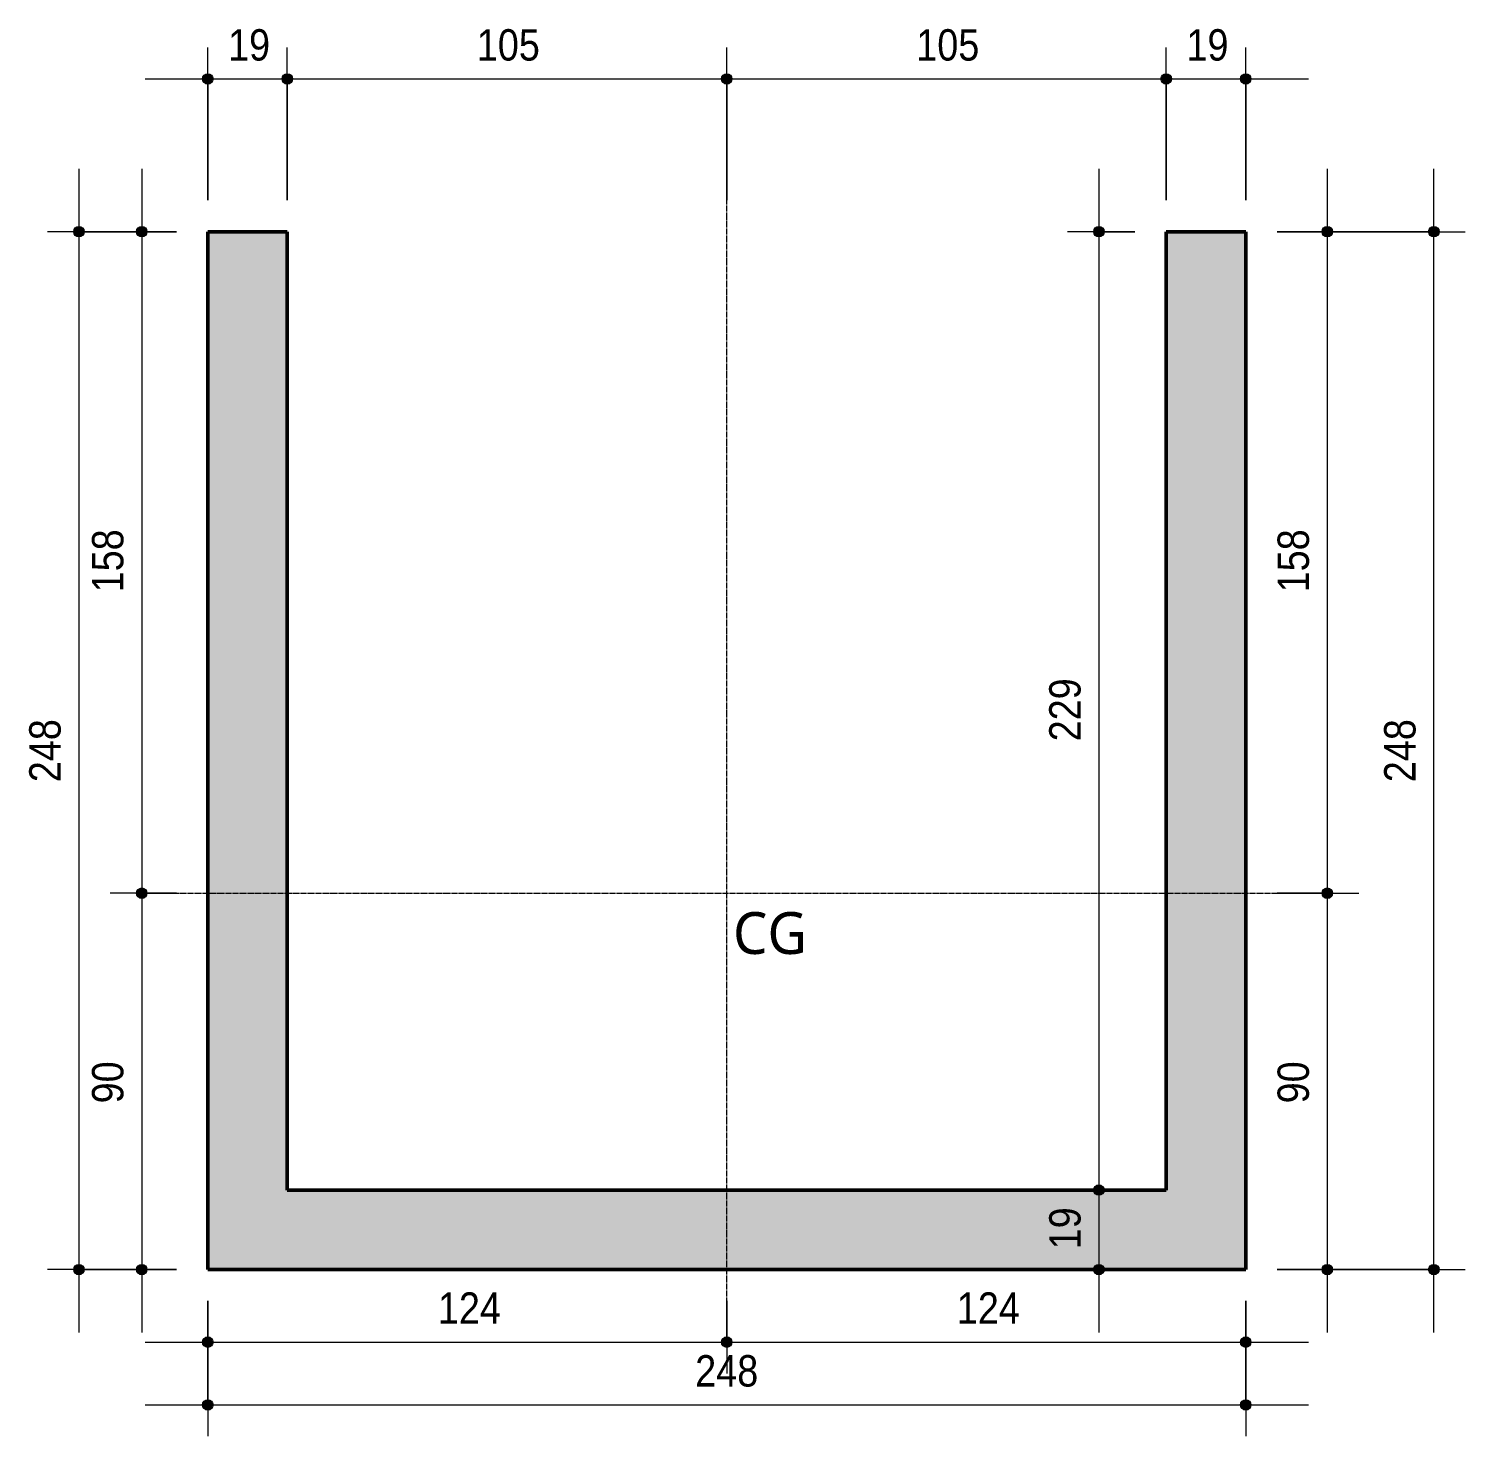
# Model space of a CAD drawing. Header units: centimetres. Extents: x -1968 to 25888, y -1244 to 84208.
# Drawn here: x 5948.7 to 6292, y -164.1 to 172.2 of the extents above; entities that cross this region are included whole.
import ezdxf

# ---------------------------------------------------------------- set-up
doc = ezdxf.new("R2010")
doc.units = ezdxf.units.CM
doc.linetypes.add('Hidden 1_5', pattern=[0.22, 0.15, -0.07])
for name, color, linetype, lineweight in [('A-ANNO-DIMS', 7, 'Continuous', 9), ('A-ANNO-DIMS-50', 7, 'Continuous', 9), ('G-ANNO-TEXT', 7, 'Continuous', 9), ('S-COLS', 7, 'Continuous', 18)]:
    doc.layers.add(name, color=color, linetype=linetype, lineweight=lineweight)
doc.layers.add('A-DETL', color=7, linetype='Continuous', lineweight=18, true_color=0x00a600)
doc.styles.add('Fira Sans', font='', dxfattribs={"width": 0.9, "height": 7.5})
doc.styles.add('Gadugi', font='gadugi.ttf', dxfattribs={"height": 10})
doc.styles.get('Fira Sans').set_extended_font_data('Fira Sans')
doc.dimstyles.new('PED_R80_1_5mm_ACIMA_As_ESQ__R00_3', dxfattribs={"dimscale": 30.48, "dimtxt": 10.229846, "dimasz": 0.328084, "dimexe": 0.246063, "dimexo": 0.246063, "dimgap": 0.049213, "dimtad": 1, "dimdec": 1, "dimrnd": 0.5, "dimdsep": 46, "dimtxsty": 'Fira Sans', "dimblk1": 'DOTSMALL', "dimblk2": 'DOTSMALL', "dimsah": 1, "dimcen": 0.09, "dimdle": 0.492126, "dimazin": 0, "dimtfac": 1, "dimtdec": 4, "dimtix": 1, "dimtmove": 0, "dimatfit": 3, "dimfxl": 1, "dimtvp": 1, "dimtolj": 1, "dimtzin": 0, "dimarcsym": 2})

# ---------------------------------------------------------------- blocks, each defined once
blk = doc.blocks.new('DIMBLOCK351-DT102 - DETALHE P6')
at = {"layer": 'A-ANNO-DIMS-50', "true_color": 0x000032}
h = blk.add_hatch(color=178, dxfattribs=at)
edge = h.paths.add_edge_path(flags=0)
edge.add_arc((5991.51, 160.24), 1.25, 0, 360)
h = blk.add_hatch(color=178, dxfattribs=at)
edge = h.paths.add_edge_path(flags=0)
edge.add_arc((6010.51, 160.24), 1.25, 0, 360)
at = {"layer": 'A-ANNO-DIMS-50', "color": 178, "true_color": 0x000032}
for p, q in [((5991.51, 131.25), (5991.51, 167.74)), ((6010.51, 131.25), (6010.51, 167.74)), ((5976.51, 160.24), (6010.51, 160.24)), ((5991.51, 160.24), (5991.51, 131.25)), ((6010.51, 160.24), (6010.51, 131.25))]:
    blk.add_line(p, q, dxfattribs=at)
for centre in [(5991.51, 160.24), (6010.51, 160.24)]:
    blk.add_circle(centre, 1.25, dxfattribs=at)
at = {"layer": 'A-ANNO-DIMS-50', "color": 0, "insert": (5996.35, 172.13), "char_height": 7.5, "width": 11.1741, "attachment_point": 1, "line_spacing_factor": 1.049215, "style": 'Fira Sans'}
blk.add_mtext('19', dxfattribs=at)
blk = doc.blocks.new('_DotSmall')
at = {"color": 0, "linetype": 'ByBlock', "const_width": 0.5}
blk.add_lwpolyline([(-0.0625, 0, 1), (0.0625, 0, 1)], format="xyb", close=True, dxfattribs=at)
blk = doc.blocks.new('DIMBLOCK352-DT102 - DETALHE P6')
at = {"layer": 'A-ANNO-DIMS-50', "true_color": 0x000032}
h = blk.add_hatch(color=178, dxfattribs=at)
edge = h.paths.add_edge_path(flags=0)
edge.add_arc((6010.51, 160.24), 1.25, 0, 360)
h = blk.add_hatch(color=178, dxfattribs=at)
edge = h.paths.add_edge_path(flags=0)
edge.add_arc((6115.51, 160.24), 1.25, 0, 360)
at = {"layer": 'A-ANNO-DIMS-50', "color": 178, "true_color": 0x000032}
for p, q in [((6010.51, 131.25), (6010.51, 167.74)), ((6115.51, 131.25), (6115.51, 167.74)), ((6010.51, 160.24), (6115.51, 160.24)), ((6010.51, 160.24), (6010.51, 131.25)), ((6115.51, 160.24), (6115.51, 131.25))]:
    blk.add_line(p, q, dxfattribs=at)
for centre in [(6010.51, 160.24), (6115.51, 160.24)]:
    blk.add_circle(centre, 1.25, dxfattribs=at)
at = {"layer": 'A-ANNO-DIMS-50', "color": 0, "insert": (6055.79, 172.13), "char_height": 7.5, "width": 17.312, "attachment_point": 1, "line_spacing_factor": 1.049215, "style": 'Fira Sans'}
blk.add_mtext('105', dxfattribs=at)
blk = doc.blocks.new('DIMBLOCK353-DT102 - DETALHE P6')
at = {"layer": 'A-ANNO-DIMS-50', "true_color": 0x000032}
h = blk.add_hatch(color=178, dxfattribs=at)
edge = h.paths.add_edge_path(flags=0)
edge.add_arc((6115.51, 160.24), 1.25, 0, 360)
h = blk.add_hatch(color=178, dxfattribs=at)
edge = h.paths.add_edge_path(flags=0)
edge.add_arc((6220.51, 160.24), 1.25, 0, 360)
at = {"layer": 'A-ANNO-DIMS-50', "color": 178, "true_color": 0x000032}
for p, q in [((6115.51, 131.25), (6115.51, 167.74)), ((6220.51, 131.25), (6220.51, 167.74)), ((6115.51, 160.24), (6220.51, 160.24)), ((6115.51, 160.24), (6115.51, 131.25)), ((6220.51, 160.24), (6220.51, 131.25))]:
    blk.add_line(p, q, dxfattribs=at)
for centre in [(6115.51, 160.24), (6220.51, 160.24)]:
    blk.add_circle(centre, 1.25, dxfattribs=at)
at = {"layer": 'A-ANNO-DIMS-50', "color": 0, "insert": (6160.79, 172.13), "char_height": 7.5, "width": 17.312, "attachment_point": 1, "line_spacing_factor": 1.049215, "style": 'Fira Sans'}
blk.add_mtext('105', dxfattribs=at)
blk = doc.blocks.new('DIMBLOCK354-DT102 - DETALHE P6')
at = {"layer": 'A-ANNO-DIMS-50', "true_color": 0x000032}
h = blk.add_hatch(color=178, dxfattribs=at)
edge = h.paths.add_edge_path(flags=0)
edge.add_arc((6220.51, 160.24), 1.25, 0, 360)
h = blk.add_hatch(color=178, dxfattribs=at)
edge = h.paths.add_edge_path(flags=0)
edge.add_arc((6239.51, 160.24), 1.25, 0, 360)
at = {"layer": 'A-ANNO-DIMS-50', "color": 178, "true_color": 0x000032}
for p, q in [((6220.51, 131.25), (6220.51, 167.74)), ((6239.51, 131.25), (6239.51, 167.74)), ((6220.51, 160.24), (6254.51, 160.24)), ((6220.51, 160.24), (6220.51, 131.25)), ((6239.51, 160.24), (6239.51, 131.25))]:
    blk.add_line(p, q, dxfattribs=at)
for centre in [(6220.51, 160.24), (6239.51, 160.24)]:
    blk.add_circle(centre, 1.25, dxfattribs=at)
at = {"layer": 'A-ANNO-DIMS-50', "color": 0, "insert": (6225.35, 172.13), "char_height": 7.5, "width": 11.1741, "attachment_point": 1, "line_spacing_factor": 1.049215, "style": 'Fira Sans'}
blk.add_mtext('19', dxfattribs=at)
blk = doc.blocks.new('DIMBLOCK355-DT102 - DETALHE P6')
at = {"layer": 'A-ANNO-DIMS-50', "true_color": 0x000032}
h = blk.add_hatch(color=178, dxfattribs=at)
edge = h.paths.add_edge_path(flags=0)
edge.add_arc((5991.51, -156.58), 1.25, 0, 360)
h = blk.add_hatch(color=178, dxfattribs=at)
edge = h.paths.add_edge_path(flags=0)
edge.add_arc((6239.51, -156.58), 1.25, 0, 360)
at = {"layer": 'A-ANNO-DIMS-50', "color": 178, "true_color": 0x000032}
for p, q in [((5991.51, -131.75), (5991.51, -164.08)), ((5991.51, -156.58), (5991.51, -131.75)), ((6239.51, -131.75), (6239.51, -164.08)), ((6239.51, -156.58), (6239.51, -131.75)), ((5976.51, -156.58), (6254.51, -156.58))]:
    blk.add_line(p, q, dxfattribs=at)
for centre in [(5991.51, -156.58), (6239.51, -156.58)]:
    blk.add_circle(centre, 1.25, dxfattribs=at)
at = {"layer": 'A-ANNO-DIMS-50', "color": 0, "insert": (6107.97, -144.69), "char_height": 7.5, "width": 18.099, "attachment_point": 1, "line_spacing_factor": 1.049215, "style": 'Fira Sans'}
blk.add_mtext('248', dxfattribs=at)
blk = doc.blocks.new('DIMBLOCK356-DT102 - DETALHE P6')
at = {"layer": 'A-ANNO-DIMS-50', "true_color": 0x000032}
h = blk.add_hatch(color=178, dxfattribs=at)
edge = h.paths.add_edge_path(flags=0)
edge.add_arc((5991.51, -141.58), 1.25, 0, 360)
h = blk.add_hatch(color=178, dxfattribs=at)
edge = h.paths.add_edge_path(flags=0)
edge.add_arc((6115.51, -141.58), 1.25, 0, 360)
at = {"layer": 'A-ANNO-DIMS-50', "color": 178, "true_color": 0x000032}
for p, q in [((5991.51, -131.75), (5991.51, -149.08)), ((5991.51, -141.58), (5991.51, -131.75)), ((6115.51, -131.75), (6115.51, -149.08)), ((6115.51, -141.58), (6115.51, -131.75)), ((5976.51, -141.58), (6115.51, -141.58))]:
    blk.add_line(p, q, dxfattribs=at)
for centre in [(5991.51, -141.58), (6115.51, -141.58)]:
    blk.add_circle(centre, 1.25, dxfattribs=at)
at = {"layer": 'A-ANNO-DIMS-50', "color": 0, "insert": (6046.49, -129.69), "char_height": 7.5, "width": 16.8399, "attachment_point": 1, "line_spacing_factor": 1.049215, "style": 'Fira Sans'}
blk.add_mtext('124', dxfattribs=at)
blk = doc.blocks.new('DIMBLOCK357-DT102 - DETALHE P6')
at = {"layer": 'A-ANNO-DIMS-50', "true_color": 0x000032}
h = blk.add_hatch(color=178, dxfattribs=at)
edge = h.paths.add_edge_path(flags=0)
edge.add_arc((6115.51, -141.58), 1.25, 0, 360)
h = blk.add_hatch(color=178, dxfattribs=at)
edge = h.paths.add_edge_path(flags=0)
edge.add_arc((6239.51, -141.58), 1.25, 0, 360)
at = {"layer": 'A-ANNO-DIMS-50', "color": 178, "true_color": 0x000032}
for p, q in [((6115.51, -131.75), (6115.51, -149.08)), ((6115.51, -141.58), (6115.51, -131.75)), ((6239.51, -131.75), (6239.51, -149.08)), ((6239.51, -141.58), (6239.51, -131.75)), ((6115.51, -141.58), (6254.51, -141.58))]:
    blk.add_line(p, q, dxfattribs=at)
for centre in [(6115.51, -141.58), (6239.51, -141.58)]:
    blk.add_circle(centre, 1.25, dxfattribs=at)
at = {"layer": 'A-ANNO-DIMS-50', "color": 0, "insert": (6170.49, -129.69), "char_height": 7.5, "width": 16.8399, "attachment_point": 1, "line_spacing_factor": 1.049215, "style": 'Fira Sans'}
blk.add_mtext('124', dxfattribs=at)
blk = doc.blocks.new('DIMBLOCK358-DT102 - DETALHE P6')
at = {"layer": 'A-ANNO-DIMS-50', "true_color": 0x000032}
h = blk.add_hatch(color=178, dxfattribs=at)
edge = h.paths.add_edge_path(flags=0)
edge.add_arc((6284.47, 123.75), 1.25, 0, 360)
h = blk.add_hatch(color=178, dxfattribs=at)
edge = h.paths.add_edge_path(flags=0)
edge.add_arc((6284.47, -124.25), 1.25, 0, 360)
at = {"layer": 'A-ANNO-DIMS-50', "color": 178, "true_color": 0x000032}
for p, q in [((6284.47, -139.25), (6284.47, 138.75)), ((6247.01, 123.75), (6291.97, 123.75)), ((6284.47, 123.75), (6247.01, 123.75)), ((6247.01, -124.25), (6291.97, -124.25)), ((6284.47, -124.25), (6247.01, -124.25))]:
    blk.add_line(p, q, dxfattribs=at)
for centre in [(6284.47, 123.75), (6284.47, -124.25)]:
    blk.add_circle(centre, 1.25, dxfattribs=at)
at = {"layer": 'A-ANNO-DIMS-50', "color": 0, "insert": (6272.58, -7.79), "char_height": 7.5, "width": 18.099, "attachment_point": 1, "rotation": 90, "line_spacing_factor": 1.049215, "style": 'Fira Sans'}
blk.add_mtext('248', dxfattribs=at)
blk = doc.blocks.new('DIMBLOCK359-DT102 - DETALHE P6')
at = {"layer": 'A-ANNO-DIMS-50', "true_color": 0x000032}
h = blk.add_hatch(color=178, dxfattribs=at)
edge = h.paths.add_edge_path(flags=0)
edge.add_arc((6259, 123.75), 1.25, 0, 360)
h = blk.add_hatch(color=178, dxfattribs=at)
edge = h.paths.add_edge_path(flags=0)
edge.add_arc((6259, -34.31), 1.25, 0, 360)
at = {"layer": 'A-ANNO-DIMS-50', "color": 178, "true_color": 0x000032}
for p, q in [((6259, 138.75), (6259, -34.31)), ((6247.01, 123.75), (6266.5, 123.75)), ((6259, 123.75), (6247.01, 123.75)), ((6247.01, -34.31), (6266.5, -34.31)), ((6259, -34.31), (6247.01, -34.31))]:
    blk.add_line(p, q, dxfattribs=at)
for centre in [(6259, 123.75), (6259, -34.31)]:
    blk.add_circle(centre, 1.25, dxfattribs=at)
at = {"layer": 'A-ANNO-DIMS-50', "color": 0, "insert": (6247.11, 37.57), "char_height": 7.5, "width": 17.1547, "attachment_point": 1, "rotation": 90, "line_spacing_factor": 1.049215, "style": 'Fira Sans'}
blk.add_mtext('158', dxfattribs=at)
blk = doc.blocks.new('DIMBLOCK360-DT102 - DETALHE P6')
at = {"layer": 'A-ANNO-DIMS-50', "true_color": 0x000032}
h = blk.add_hatch(color=178, dxfattribs=at)
edge = h.paths.add_edge_path(flags=0)
edge.add_arc((6259, -34.31), 1.25, 0, 360)
h = blk.add_hatch(color=178, dxfattribs=at)
edge = h.paths.add_edge_path(flags=0)
edge.add_arc((6259, -124.25), 1.25, 0, 360)
at = {"layer": 'A-ANNO-DIMS-50', "color": 178, "true_color": 0x000032}
for p, q in [((6247.01, -34.31), (6266.5, -34.31)), ((6259, -34.31), (6247.01, -34.31)), ((6259, -34.31), (6259, -139.25)), ((6247.01, -124.25), (6266.5, -124.25)), ((6259, -124.25), (6247.01, -124.25))]:
    blk.add_line(p, q, dxfattribs=at)
for centre in [(6259, -34.31), (6259, -124.25)]:
    blk.add_circle(centre, 1.25, dxfattribs=at)
at = {"layer": 'A-ANNO-DIMS-50', "color": 0, "insert": (6247.11, -84.53), "char_height": 7.5, "width": 12.5906, "attachment_point": 1, "rotation": 90, "line_spacing_factor": 1.049215, "style": 'Fira Sans'}
blk.add_mtext('90', dxfattribs=at)
blk = doc.blocks.new('DIMBLOCK361-DT102 - DETALHE P6')
at = {"layer": 'A-ANNO-DIMS-50', "true_color": 0x000032}
h = blk.add_hatch(color=178, dxfattribs=at)
edge = h.paths.add_edge_path(flags=0)
edge.add_arc((5975.72, 123.75), 1.25, 0, 360)
h = blk.add_hatch(color=178, dxfattribs=at)
edge = h.paths.add_edge_path(flags=0)
edge.add_arc((5975.72, -34.31), 1.25, 0, 360)
at = {"layer": 'A-ANNO-DIMS-50', "color": 178, "true_color": 0x000032}
for p, q in [((5975.72, 138.75), (5975.72, -34.31)), ((5984.01, 123.75), (5968.22, 123.75)), ((5975.72, 123.75), (5984.01, 123.75)), ((5984.01, -34.31), (5968.22, -34.31)), ((5975.72, -34.31), (5984.01, -34.31))]:
    blk.add_line(p, q, dxfattribs=at)
for centre in [(5975.72, 123.75), (5975.72, -34.31)]:
    blk.add_circle(centre, 1.25, dxfattribs=at)
at = {"layer": 'A-ANNO-DIMS-50', "color": 0, "insert": (5963.84, 37.57), "char_height": 7.5, "width": 17.1547, "attachment_point": 1, "rotation": 90, "line_spacing_factor": 1.049215, "style": 'Fira Sans'}
blk.add_mtext('158', dxfattribs=at)
blk = doc.blocks.new('DIMBLOCK362-DT102 - DETALHE P6')
at = {"layer": 'A-ANNO-DIMS-50', "true_color": 0x000032}
h = blk.add_hatch(color=178, dxfattribs=at)
edge = h.paths.add_edge_path(flags=0)
edge.add_arc((5975.72, -34.31), 1.25, 0, 360)
h = blk.add_hatch(color=178, dxfattribs=at)
edge = h.paths.add_edge_path(flags=0)
edge.add_arc((5975.72, -124.25), 1.25, 0, 360)
at = {"layer": 'A-ANNO-DIMS-50', "color": 178, "true_color": 0x000032}
for p, q in [((5984.01, -34.31), (5968.22, -34.31)), ((5975.72, -34.31), (5975.72, -139.25)), ((5975.72, -34.31), (5984.01, -34.31)), ((5984.01, -124.25), (5968.22, -124.25)), ((5975.72, -124.25), (5984.01, -124.25))]:
    blk.add_line(p, q, dxfattribs=at)
for centre in [(5975.72, -34.31), (5975.72, -124.25)]:
    blk.add_circle(centre, 1.25, dxfattribs=at)
at = {"layer": 'A-ANNO-DIMS-50', "color": 0, "insert": (5963.84, -84.53), "char_height": 7.5, "width": 12.5906, "attachment_point": 1, "rotation": 90, "line_spacing_factor": 1.049215, "style": 'Fira Sans'}
blk.add_mtext('90', dxfattribs=at)
blk = doc.blocks.new('DIMBLOCK363-DT102 - DETALHE P6')
at = {"layer": 'A-ANNO-DIMS-50', "true_color": 0x000032}
h = blk.add_hatch(color=178, dxfattribs=at)
edge = h.paths.add_edge_path(flags=0)
edge.add_arc((5960.72, 123.75), 1.25, 0, 360)
h = blk.add_hatch(color=178, dxfattribs=at)
edge = h.paths.add_edge_path(flags=0)
edge.add_arc((5960.72, -124.25), 1.25, 0, 360)
at = {"layer": 'A-ANNO-DIMS-50', "color": 178, "true_color": 0x000032}
for p, q in [((5960.72, 138.75), (5960.72, -139.25)), ((5984.01, 123.75), (5953.22, 123.75)), ((5960.72, 123.75), (5984.01, 123.75)), ((5984.01, -124.25), (5953.22, -124.25)), ((5960.72, -124.25), (5984.01, -124.25))]:
    blk.add_line(p, q, dxfattribs=at)
for centre in [(5960.72, 123.75), (5960.72, -124.25)]:
    blk.add_circle(centre, 1.25, dxfattribs=at)
at = {"layer": 'A-ANNO-DIMS-50', "color": 0, "insert": (5948.84, -7.79), "char_height": 7.5, "width": 18.099, "attachment_point": 1, "rotation": 90, "line_spacing_factor": 1.049215, "style": 'Fira Sans'}
blk.add_mtext('248', dxfattribs=at)
blk = doc.blocks.new('DIMBLOCK364-DT102 - DETALHE P6')
at = {"layer": 'A-ANNO-DIMS-50', "true_color": 0x000032}
h = blk.add_hatch(color=178, dxfattribs=at)
edge = h.paths.add_edge_path(flags=0)
edge.add_arc((6204.44, 123.75), 1.25, 0, 360)
h = blk.add_hatch(color=178, dxfattribs=at)
edge = h.paths.add_edge_path(flags=0)
edge.add_arc((6204.44, -105.25), 1.25, 0, 360)
at = {"layer": 'A-ANNO-DIMS-50', "color": 178, "true_color": 0x000032}
for p, q in [((6204.44, 138.75), (6204.44, -105.25)), ((6213.01, 123.75), (6196.94, 123.75)), ((6204.44, 123.75), (6213.01, 123.75)), ((6198.71, -105.25), (6211.94, -105.25)), ((6204.44, -105.25), (6198.71, -105.25))]:
    blk.add_line(p, q, dxfattribs=at)
for centre in [(6204.44, 123.75), (6204.44, -105.25)]:
    blk.add_circle(centre, 1.25, dxfattribs=at)
at = {"layer": 'A-ANNO-DIMS-50', "color": 0, "insert": (6192.55, 1.97), "char_height": 7.5, "width": 17.4694, "attachment_point": 1, "rotation": 90, "line_spacing_factor": 1.049215, "style": 'Fira Sans'}
blk.add_mtext('229', dxfattribs=at)
blk = doc.blocks.new('DIMBLOCK365-DT102 - DETALHE P6')
at = {"layer": 'A-ANNO-DIMS-50', "true_color": 0x000032}
h = blk.add_hatch(color=178, dxfattribs=at)
edge = h.paths.add_edge_path(flags=0)
edge.add_arc((6204.44, -105.25), 1.25, 0, 360)
h = blk.add_hatch(color=178, dxfattribs=at)
edge = h.paths.add_edge_path(flags=0)
edge.add_arc((6204.44, -124.25), 1.25, 0, 360)
at = {"layer": 'A-ANNO-DIMS-50', "color": 178, "true_color": 0x000032}
for p, q in [((6198.71, -105.25), (6211.94, -105.25)), ((6204.44, -105.25), (6198.71, -105.25)), ((6204.44, -105.25), (6204.44, -139.25)), ((6198.71, -124.25), (6211.94, -124.25)), ((6204.44, -124.25), (6198.71, -124.25))]:
    blk.add_line(p, q, dxfattribs=at)
for centre in [(6204.44, -105.25), (6204.44, -124.25)]:
    blk.add_circle(centre, 1.25, dxfattribs=at)
at = {"layer": 'A-ANNO-DIMS-50', "color": 0, "insert": (6192.55, -119.41), "char_height": 7.5, "width": 11.1741, "attachment_point": 1, "rotation": 90, "line_spacing_factor": 1.049215, "style": 'Fira Sans'}
blk.add_mtext('19', dxfattribs=at)

msp = doc.modelspace()

# ---------------------------------------------------------------- hatches: boundary and pattern name
at = {"layer": 'S-COLS', "true_color": 0xc0c0c0}
msp.add_hatch(color=9, dxfattribs=at).paths.add_polyline_path([(5991.51, -124.25), (6239.51, -124.25), (6239.51, 123.75), (6220.51, 123.75), (6220.51, -105.25), (6010.51, -105.25), (6010.51, 123.75), (5991.51, 123.75)], flags=0)

# ---------------------------------------------------------------- linework, layer by layer
at = {"layer": 'A-DETL', "color": 7, "linetype": 'Hidden 1_5'}
for p, q in [((6115.51, -140.95), (6115.51, 155.75)), ((5976.72, -34.31), (6262.65, -34.31))]:
    msp.add_line(p, q, dxfattribs=at)
at = {"layer": 'S-COLS', "lineweight": 50}
for p, q in [((5991.51, -124.25), (5991.51, 123.75)), ((5991.51, 123.75), (6010.51, 123.75)), ((6010.51, 123.75), (6010.51, -105.25)), ((6220.51, -105.25), (6220.51, 123.75)), ((6220.51, 123.75), (6239.51, 123.75)), ((6239.51, 123.75), (6239.51, -124.25)), ((6010.51, -105.25), (6220.51, -105.25)), ((6239.51, -124.25), (5991.51, -124.25))]:
    msp.add_line(p, q, dxfattribs=at)

# ---------------------------------------------------------------- texts
at = {"layer": 'G-ANNO-TEXT', "insert": (6116.99, -38.83), "char_height": 10, "width": 22.8481, "attachment_point": 1, "style": 'Gadugi'}
msp.add_mtext('CG', dxfattribs=at)

# ---------------------------------------------------------------- dimensions: what is measured, and where the dimension line sits
at = {"layer": 'A-ANNO-DIMS', "color": 178, "true_color": 0x000032}
for base, p1, p2, override, picture, middle in [((6010.51, 160.24), (5991.51, 123.75), (6010.51, 123.75), {"dimpost": '<>', "dimfxl": 19}, 'DIMBLOCK351-DT102 - DETALHE P6', (6001.01, 165.61)), ((6115.51, 160.24), (6010.51, 123.75), (6115.51, 123.75), {"dimpost": '<>', "dimfxl": 105}, 'DIMBLOCK352-DT102 - DETALHE P6', (6063.01, 165.56)), ((6220.51, 160.24), (6115.51, 123.75), (6220.51, 123.75), {"dimpost": '<>', "dimfxl": 105}, 'DIMBLOCK353-DT102 - DETALHE P6', (6168.01, 165.56)), ((6239.51, 160.24), (6220.51, 123.75), (6239.51, 123.75), {"dimpost": '<>', "dimfxl": 19}, 'DIMBLOCK354-DT102 - DETALHE P6', (6230.01, 165.61)), ((6239.51, -156.58), (5991.51, -124.25), (6239.51, -124.25), {"dimpost": '<>', "dimfxl": 248}, 'DIMBLOCK355-DT102 - DETALHE P6', (6115.51, -151.26)), ((6115.51, -141.58), (5991.51, -124.25), (6115.51, -124.25), {"dimpost": '<>', "dimfxl": 124}, 'DIMBLOCK356-DT102 - DETALHE P6', (6053.51, -136.33)), ((6239.51, -141.58), (6115.51, -124.25), (6239.51, -124.25), {"dimpost": '<>', "dimfxl": 124}, 'DIMBLOCK357-DT102 - DETALHE P6', (6177.51, -136.33))]:
    dim = msp.add_linear_dim(base=base, p1=p1, p2=p2, dimstyle='PED_R80_1_5mm_ACIMA_As_ESQ__R00_3', override=override, dxfattribs=at)
    dim.commit()
    dim.dimension.update_dxf_attribs({"geometry": picture, "text_midpoint": middle})
for base, p1, p2, override, picture, middle in [((5960.72, -124.25), (5991.51, 123.75), (5991.51, -124.25), {"dimpost": '<>', "dimfxl": 248}, 'DIMBLOCK363-DT102 - DETALHE P6', (5955.41, -0.25)), ((5975.72, -34.31), (5991.51, 123.75), (5991.51, -34.31), {"dimpost": '<>', "dimfxl": 158.058074}, 'DIMBLOCK361-DT102 - DETALHE P6', (5970.41, 44.72)), ((6204.44, -105.25), (6220.51, 123.75), (6206.21, -105.25), {"dimpost": '<>', "dimfxl": 229.446117}, 'DIMBLOCK364-DT102 - DETALHE P6', (6199.07, 9.25)), ((6284.47, 123.75), (6239.51, -124.25), (6239.51, 123.75), {"dimpost": '<>', "dimfxl": 248}, 'DIMBLOCK358-DT102 - DETALHE P6', (6279.15, -0.25)), ((6259, -34.31), (6239.51, 123.75), (6239.51, -34.31), {"dimpost": '<>', "dimfxl": 158.058074}, 'DIMBLOCK359-DT102 - DETALHE P6', (6253.68, 44.72)), ((5975.72, -124.25), (5991.51, -34.31), (5991.51, -124.25), {"dimpost": '<>', "dimfxl": 89.941926}, 'DIMBLOCK362-DT102 - DETALHE P6', (5970.35, -79.28)), ((6259, -124.25), (6239.51, -34.31), (6239.51, -124.25), {"dimpost": '<>', "dimfxl": 89.941926}, 'DIMBLOCK360-DT102 - DETALHE P6', (6253.63, -79.28)), ((6204.44, -124.25), (6206.21, -105.25), (6206.21, -124.25), {"dimpost": '<>', "dimfxl": 19}, 'DIMBLOCK365-DT102 - DETALHE P6', (6199.07, -114.75))]:
    dim = msp.add_linear_dim(base=base, p1=p1, p2=p2, angle=90, dimstyle='PED_R80_1_5mm_ACIMA_As_ESQ__R00_3', override=override, dxfattribs=at)
    dim.commit()
    dim.dimension.update_dxf_attribs({"geometry": picture, "text_midpoint": middle})

doc.saveas('drawing.dxf')
